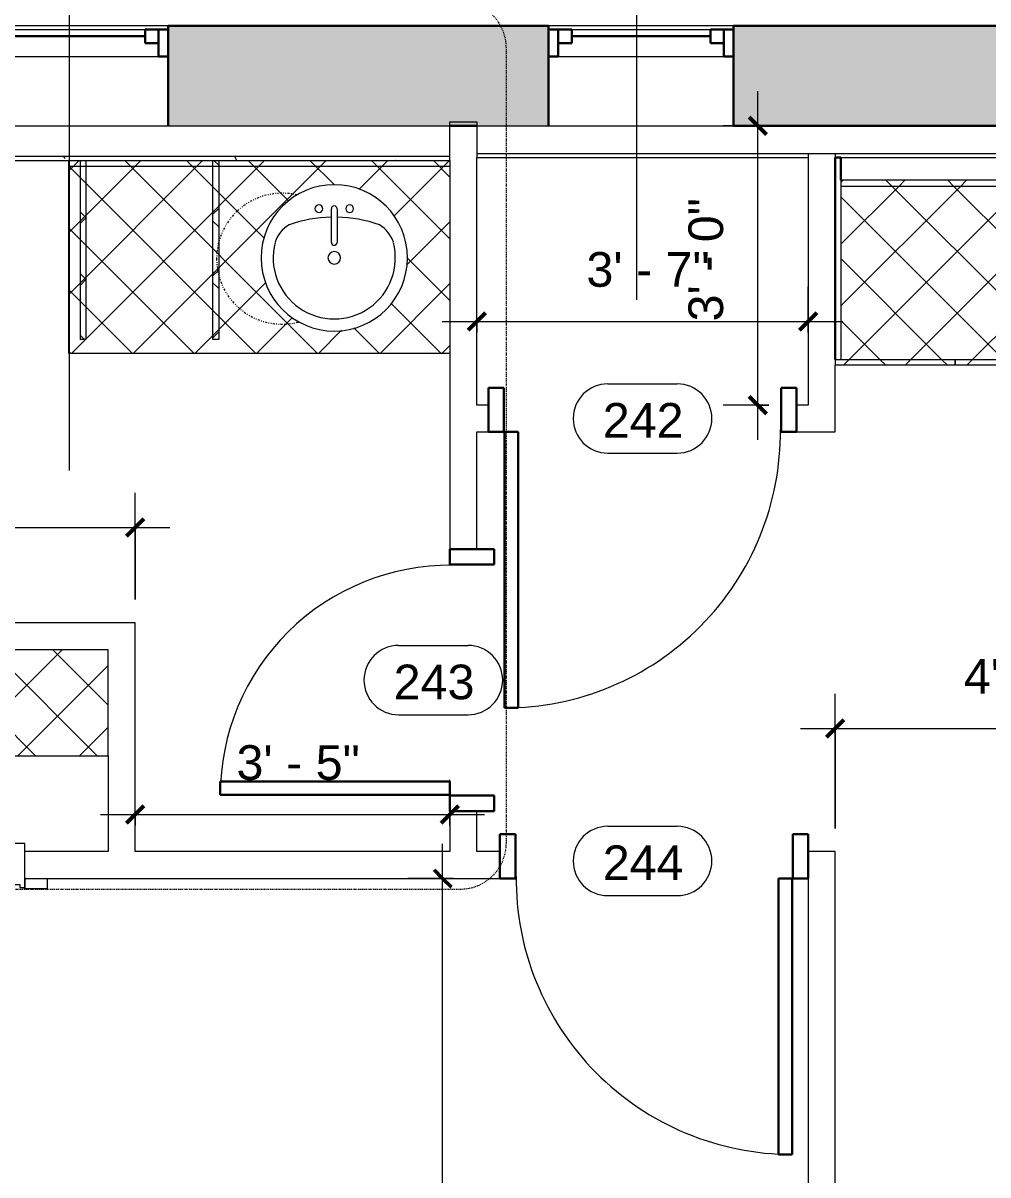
# Model space of a CAD drawing. Header units: inches. Extents: x -545 to 1083, y -2066 to -1239.
# Drawn here: x -40.2 to 85, y -1833.9 to -1684.4 of the extents above; entities that cross this region are included whole.
import ezdxf

# ---------------------------------------------------------------- set-up
doc = ezdxf.new("R2010")
doc.units = ezdxf.units.IN
doc.header["$MEASUREMENT"] = 0
doc.linetypes.add('Dash Dot 3_16_', pattern=[0.3125, 0.1875, -0.0625, 0, -0.0625])
doc.linetypes.add('Dash dot dot', pattern=[0.8125, 0.25, -0.1875, 0, -0.1875, 0, -0.1875])
for name, color, linetype, lineweight in [('A-ANNO-DIMS', 211, 'Continuous', 9), ('A-ANNO-DIMS-48', 211, 'Continuous', 9), ('A-ANNO-SYMB', 150, 'Continuous', 9), ('A-AREA-IDEN', 2, 'Continuous', 9), ('A-DETL-GENF', 92, 'Continuous', 9), ('A-DOOR', 31, 'Continuous', 18), ('A-DOOR-FRAM', 31, 'Continuous', 30), ('A-DOOR-GLAZ', 31, 'Continuous', 9), ('A-DOOR-IDEN', 31, 'Continuous', 9), ('A-DOOR-OPNG', 31, 'Continuous', 30), ('A-GLAZ', 151, 'Continuous', 18), ('A-WALL', 113, 'Continuous', 18), ('A-WALL-PATT', 111, 'Continuous', 18), ('I-WALL', 2, 'Continuous', 18), ('P-SANR-FIXT', 6, 'Continuous', 9), ('Q-CASE', 31, 'Continuous', 9)]:
    doc.layers.add(name, color=color, linetype=linetype, lineweight=lineweight)
doc.styles.add('Swis721 Lt BT', font='swissl.ttf', dxfattribs={"height": 4.5})
doc.dimstyles.new('OTJ_-_3_32__Linear__1_2__Tolerance', dxfattribs={"dimscale": 12, "dimtxt": 4.748918, "dimasz": 0.1875, "dimexe": 0.375, "dimexo": 0.25, "dimgap": 0.25, "dimtad": 1, "dimdec": 1, "dimrnd": 0.5, "dimzin": 3, "dimdsep": 46, "dimlunit": 4, "dimtxsty": 'Swis721 Lt BT', "dimblk1": 'OBLIQUE', "dimblk2": 'OBLIQUE', "dimsah": 1, "dimcen": 0.09, "dimdle": 0.375, "dimazin": 0, "dimtfac": 1, "dimtdec": 4, "dimtix": 1, "dimtmove": 0, "dimatfit": 3, "dimfxl": 1, "dimtvp": 1, "dimfrac": 2, "dimtolj": 1, "dimtzin": 0, "dimarcsym": 2})
pattern_1 = [(225, (-12.032, -1699.857), (4.006467, -4.006467), []), (315, (-12.032, -1699.857), (4.006467, 4.006467), [])]
pattern_2 = [(45, (-63.2, 1699.482), (-4.006467, 4.006467), []), (135, (-63.2, 1699.482), (-4.006467, -4.006467), [])]
pattern_3 = [(0, (0, 0), (15.36, 3.84), [0.634, -10.886, 0.634, -10.886, -61.44]), (0, (0, 0), (15.36, 3.84), [-23.04, 0.634, -22.406, 0.634, -10.886, -26.88]), (0, (0, 0), (15.36, 3.84), [-57.6, 0.634, -7.046, 0.634, -18.566]), (120, (5.76, 1.92), (-11.0055376, 11.38215), [0.634, -10.886, 0.634, -10.886, -61.44]), (120, (5.76, 1.92), (-11.0055376, 11.38215), [-23.04, 0.634, -22.406, 0.634, -10.886, -26.88]), (120, (5.76, 1.92), (-11.0055376, 11.38215), [-57.6, 0.634, -7.046, 0.634, -18.566]), (240, (7.68, 9.6), (-4.3544624, -15.22215), [0.634, -10.886, 0.634, -10.886, -61.44]), (240, (7.68, 9.6), (-4.3544624, -15.22215), [-23.04, 0.634, -22.406, 0.634, -10.886, -26.88]), (240, (7.68, 9.6), (-4.3544624, -15.22215), [-57.6, 0.634, -7.046, 0.634, -18.566])]

# ---------------------------------------------------------------- blocks, each defined once
blk = doc.blocks.new('Window-Double-Hung - 24_ x 44_-5077948-2ND FLOOR - CONSTRUCTION')
at = {"layer": 'A-GLAZ', "color": 8, "lineweight": 30}
for p, q in [((-12, 6.5), (-12, -6.5)), ((-12, 6), (-9, 6)), ((-10.75, 6), (-10.75, 2.5)), ((-9, 6), (-9, 4.25)), ((9, 6), (12, 6)), ((9, 6), (9, 4.25)), ((10.75, 6), (10.75, 2.5)), ((12, -6.5), (12, 6.5)), ((-9, 5.125), (9, 5.125)), ((-10.75, 4.25), (-9, 4.25)), ((10.75, 4.25), (9, 4.25)), ((-12, 2.5), (-10.75, 2.5)), ((10.75, 2.5), (12, 2.5))]:
    blk.add_line(p, q, dxfattribs=at)
at = {"layer": 'A-GLAZ'}
for p, q in [((12, 6.5), (-12, 6.5)), ((-12, -6.5), (12, -6.5))]:
    blk.add_line(p, q, dxfattribs=at)
at = {"layer": 'A-GLAZ', "lineweight": 9}
for p, q in [((-9, 6), (9, 6)), ((-10.75, 2.5), (10.75, 2.5))]:
    blk.add_line(p, q, dxfattribs=at)
blk = doc.blocks.new('Window-Double-Hung - 24_ x 44_-5956437-2ND FLOOR - CONSTRUCTION')
at = {"layer": 'A-GLAZ', "color": 8, "lineweight": 30}
for p, q in [((-12, 6.5), (-12, -6.5)), ((-12, 6), (-9, 6)), ((-10.75, 6), (-10.75, 2.5)), ((-9, 6), (-9, 4.25)), ((9, 6), (12, 6)), ((9, 6), (9, 4.25)), ((10.75, 6), (10.75, 2.5)), ((12, -6.5), (12, 6.5)), ((-9, 5.125), (9, 5.125)), ((-10.75, 4.25), (-9, 4.25)), ((10.75, 4.25), (9, 4.25)), ((-12, 2.5), (-10.75, 2.5)), ((10.75, 2.5), (12, 2.5))]:
    blk.add_line(p, q, dxfattribs=at)
at = {"layer": 'A-GLAZ'}
for p, q in [((12, 6.5), (-12, 6.5)), ((-12, -6.5), (12, -6.5))]:
    blk.add_line(p, q, dxfattribs=at)
at = {"layer": 'A-GLAZ', "lineweight": 9}
for p, q in [((-9, 6), (9, 6)), ((-10.75, 2.5), (10.75, 2.5))]:
    blk.add_line(p, q, dxfattribs=at)
blk = doc.blocks.new('Single Flush - D1 3_ X 8_  - NOT FR-6102448-2ND FLOOR - CONSTRUCTION')
at = {"layer": 'A-DOOR', "lineweight": 30}
for p, q in [((16.15625, 37.5625), (16.15625, 1.75)), ((17.90625, 37.5625), (16.15625, 37.5625)), ((17.90625, 1.75), (17.90625, 37.5625)), ((16.15625, 1.75), (17.90625, 1.75))]:
    blk.add_line(p, q, dxfattribs=at)
at = {"layer": 'A-DOOR', "lineweight": 9}
blk.add_arc((17.90625, 1.75), 35.8125, 90, 180.5, dxfattribs=at)
at = {"layer": 'A-DOOR-FRAM'}
for p, q in [((-20, -4), (-20, 1.75)), ((-20, 1.75), (-18, 1.75)), ((-18, -4), (-18, 1.75)), ((18.000004, -4), (18.000004, 1.75)), ((18.000004, 1.75), (20.000004, 1.75)), ((20.000004, -4), (20.000004, 1.75)), ((-20, -4), (-18, -4)), ((18.000004, -4), (20.000004, -4))]:
    blk.add_line(p, q, dxfattribs=at)
blk = doc.blocks.new('Single Flush - D1 3_ X 8_  - NOT FR-6102174-2ND FLOOR - CONSTRUCTION')
at = {"layer": 'A-DOOR', "lineweight": 30}
for p, q in [((16.15625, -1.75), (17.90625, -1.75)), ((16.15625, -37.5625), (16.15625, -1.75)), ((17.90625, -1.75), (17.90625, -37.5625)), ((17.90625, -37.5625), (16.15625, -37.5625))]:
    blk.add_line(p, q, dxfattribs=at)
at = {"layer": 'A-DOOR', "lineweight": 9}
blk.add_arc((17.90625, -1.75), 35.8125, 179.5, 270, dxfattribs=at)
at = {"layer": 'A-DOOR-FRAM'}
for p, q in [((-20, 4), (-20, -1.75)), ((-20, 4), (-18, 4)), ((-18, 4), (-18, -1.75)), ((18.000004, 4), (18.000004, -1.75)), ((18.000004, 4), (20.000004, 4)), ((20.000004, 4), (20.000004, -1.75)), ((-20, -1.75), (-18, -1.75)), ((18.000004, -1.75), (20.000004, -1.75))]:
    blk.add_line(p, q, dxfattribs=at)
blk = doc.blocks.new('Vanity Counter Top w Round Sink Hole - 24_ Depth-5955505-2ND FLOOR - CONSTRUCTION')
at = {"layer": 'Q-CASE'}
h = blk.add_hatch(dxfattribs=at)
h.set_pattern_fill('FP_9', color=256, style=0, pattern_type=2)
h.set_pattern_definition([(45, (-17.947, 1702.219), (-4.006467, 4.006467), []), (135, (-17.947, 1702.219), (-4.006467, -4.006467), [])])
h.paths.add_polyline_path([(-52.26, -25), (-2.75, -25), (-2.75, 0), (-52.26, 0), (-52.26, -15.51)], flags=0)
h.paths.add_polyline_path([(-17.76, -22.13), (-19.88, -21.9), (-21.88, -21.19), (-23.69, -20.06), (-25.19, -18.56), (-26.32, -16.76), (-27.02, -14.75), (-27.26, -12.63), (-27.02, -10.52), (-26.32, -8.51), (-25.19, -6.71), (-23.69, -5.21), (-21.88, -4.07), (-19.88, -3.37), (-17.76, -3.13), (-15.65, -3.37), (-13.64, -4.07), (-11.84, -5.21), (-10.33, -6.71), (-9.2, -8.51), (-8.5, -10.52), (-8.26, -12.63), (-8.5, -14.75), (-9.2, -16.76), (-10.33, -18.56), (-11.84, -20.06), (-13.64, -21.19), (-15.65, -21.9)], flags=0)
for p, q in [((-52.26, 0), (-52.26, -25)), ((-52.26, -0.75), (-2.75, -0.75)), ((-52.26, -25), (-2.75, -25))]:
    blk.add_line(p, q, dxfattribs=at)
at = {"layer": 'Q-CASE', "linetype": 'Dash dot dot'}
for start, end in [(76.6502, 180), (180, 285.3425)]:
    blk.add_arc((-24.53, -12.75), 8.5, start, end, dxfattribs=at)
blk = doc.blocks.new('Sink Vanity-Round - 19_ x 19_-5200875-2ND FLOOR - CONSTRUCTION')
at = {"layer": 'P-SANR-FIXT'}
for p, q in [((3.43, 9.73), (3.43, 5.36)), ((4.18, 9.73), (4.18, 5.36))]:
    blk.add_line(p, q, dxfattribs=at)
for centre, radius, start, end in [((3.81, 3.35), 9.5, 90, 270), ((3.81, 3.35), 9.5, 270, 90), ((1.81, 9.73), 0.5, 360, 180), ((1.81, 9.73), 0.5, 180, 360), ((3.81, 9.73), 0.375, 360, 180), ((5.81, 9.73), 0.5, 360, 180), ((5.81, 9.73), 0.5, 180, 360), ((0.05, 4.11), 4.12, 120.7927, 162.1904), ((3.81, -9.17), 17.81, 91.2067, 109.2086), ((3.81, -9.17), 17.81, 70.7914, 88.7933), ((7.56, 4.11), 4.12, 17.8096, 59.2073), ((3.81, 3.35), 7.93, 165.3071, 14.6929), ((3.81, 5.36), 0.375, 180, 360), ((3.81, 3.35), 0.813, 360, 180), ((3.81, 3.35), 0.813, 180, 360)]:
    blk.add_arc(centre, radius, start, end, dxfattribs=at)
blk = doc.blocks.new('Single Flush - D1 2_6_ X 8_ - NOT FR-6102321-2ND FLOOR - CONSTRUCTION')
at = {"layer": 'A-DOOR', "lineweight": 30}
for p, q in [((13.15625, -1.75), (14.90625, -1.75)), ((13.15625, -31.5625), (13.15625, -1.75)), ((14.90625, -1.75), (14.90625, -31.5625)), ((14.90625, -31.5625), (13.15625, -31.5625))]:
    blk.add_line(p, q, dxfattribs=at)
at = {"layer": 'A-DOOR', "lineweight": 9}
blk.add_arc((14.90625, -1.75), 29.8125, 179.5, 270, dxfattribs=at)
at = {"layer": 'A-DOOR-FRAM'}
for p, q in [((-17, 4), (-17, -1.75)), ((-17, 4), (-15, 4)), ((-15, 4), (-15, -1.75)), ((15.000004, 4), (15.000004, -1.75)), ((15.000004, 4), (17.000004, 4)), ((17.000004, 4), (17.000004, -1.75)), ((-17, -1.75), (-15, -1.75)), ((15.000004, -1.75), (17.000004, -1.75))]:
    blk.add_line(p, q, dxfattribs=at)
blk = doc.blocks.new('Door-Sliding-JELD-WEN-2_Panel-Stationary_Active-Wide_Stile-EpicVue - Not A Type - Load Type Catalog 4_6_-5760578-2ND FLOOR - CONSTRUCTION')
at = {"layer": 'A-DETL-GENF'}
for p, q in [((-26.86, 3.06), (-29.91, 3.06)), ((-29.91, 3.06), (-29.91, 1.8)), ((-26.86, 2.98), (-26.86, 3.06)), ((26.86, 3.06), (26.86, 2.98)), ((29.91, 3.06), (26.86, 3.06)), ((29.91, 1.8), (29.91, 3.06)), ((-29.91, 1.8), (-27, 1.8)), ((-27, 1.8), (-27, 2.98)), ((-27, 2.98), (-26.86, 2.98)), ((-26.34, 2.94), (-27, 2.94)), ((-27, 2.94), (-27, -2.8)), ((-26.34, 2.55), (-26.34, 2.94)), ((-25.34, 2.55), (-26.34, 2.55)), ((-25.34, 2.06), (-25.34, 2.55)), ((-25.11, -0.54), (-25.34, 2.06)), ((2.32, 1.74), (-2.37, 1.74)), ((-2.37, 1.74), (-2.37, -0.1)), ((2.32, 1.23), (2.32, 1.74)), ((21.2, 1.74), (21.2, 1.23)), ((25.33, 1.74), (21.2, 1.74)), ((26.34, 2.55), (25.33, 2.55)), ((25.33, 2.55), (25.33, 1.74)), ((27, 2.95), (26.34, 2.95)), ((26.34, 2.95), (26.34, 2.55)), ((26.86, 2.98), (27, 2.98)), ((27, 2.98), (27, 1.8)), ((27, -2.8), (27, 2.95)), ((27, 1.8), (29.91, 1.8)), ((1.78, 0.48), (1.78, 1.23)), ((1.78, 1.23), (2.32, 1.23)), ((2.31, 0.48), (1.78, 0.48)), ((2.31, -0.05), (2.31, 0.48)), ((21.2, 1.23), (21.75, 1.23)), ((21.75, 0.48), (21.21, 0.48)), ((21.21, 0.48), (21.21, -0.05)), ((21.75, 1.23), (21.75, 0.48)), ((-21.21, -0.54), (-25.11, -0.54)), ((-21.75, -1.8), (-21.75, -1.05)), ((-21.75, -1.05), (-21.21, -1.05)), ((-21.21, -1.05), (-21.21, -0.54)), ((-2.37, -0.1), (-2.32, -0.1)), ((-2.32, -0.05), (-2.32, -0.1)), ((-0.28, -0.05), (-2.32, -0.05)), ((-2.32, -0.1), (-2.32, -1.05)), ((-0.28, -0.54), (-2.32, -0.54)), ((-2.32, -1.05), (-1.78, -1.05)), ((-1.78, -1.05), (-1.78, -1.8)), ((-0.28, -0.54), (-0.28, -0.05)), ((-0.28, -0.05), (2.31, -0.05)), ((2.31, -0.54), (-0.28, -0.54)), ((2.31, -2.33), (2.31, -0.54)), ((21.21, -0.05), (25.25, -0.05)), ((25.25, -0.05), (25.25, -2.8)), ((-27, -2.8), (-25.25, -2.8)), ((-25.25, -2.8), (-25.25, -2.33)), ((-25.25, -2.33), (-21.22, -2.33)), ((-21.22, -1.8), (-21.75, -1.8)), ((-21.22, -2.33), (-21.22, -1.8)), ((-1.78, -1.8), (-2.31, -1.8)), ((-2.31, -1.8), (-2.31, -2.33)), ((-2.31, -2.33), (2.31, -2.33)), ((25.25, -2.8), (27, -2.8))]:
    blk.add_line(p, q, dxfattribs=at)
at = {"layer": 'A-DOOR-GLAZ'}
for p, q in [((1.78, 1.23), (21.75, 1.23)), ((1.78, 0.48), (21.75, 0.48)), ((-21.75, -1.05), (-1.78, -1.05)), ((-21.75, -1.8), (-1.78, -1.8))]:
    blk.add_line(p, q, dxfattribs=at)
at = {"layer": 'A-DOOR-OPNG'}
for p, q in [((-8.6, -2.99), (-5.77, -5.81)), ((-5.77, -5.81), (-17.77, -5.81)), ((-8.6, -8.64), (-5.77, -5.81))]:
    blk.add_line(p, q, dxfattribs=at)
blk = doc.blocks.new('CW Shelves _ Rails - Shelve Rail-5765964-2ND FLOOR - CONSTRUCTION')
at = {"layer": 'Q-CASE'}
h = blk.add_hatch(dxfattribs=at)
h.set_pattern_fill('FP_15', color=256, style=0, pattern_type=2)
h.set_pattern_definition([(45, (104.501, 1763.357), (-4.006467, 4.006467), []), (135, (104.501, 1763.357), (-4.006467, -4.006467), [])])
h.paths.add_polyline_path([(75.35, -16.14), (75.35, -2.36), (2, -2.36), (2, -16.14), (74.46, -16.14)], flags=0)
for p, q in [((75.35, -2.36), (2, -2.36)), ((2, -2.36), (2, -16.14)), ((75.35, -16.14), (75.35, -2.36)), ((2, -16.14), (75.35, -16.14))]:
    blk.add_line(p, q, dxfattribs=at)
blk = doc.blocks.new('CW Drawers - UB 36_h x 24_d - 3 Drawers Top Specified-5924293-2ND FLOOR - CONSTRUCTION')
at = {"layer": 'Q-CASE'}
h = blk.add_hatch(dxfattribs=at)
h.set_pattern_fill('FP_23', color=256, style=0, pattern_type=2)
h.set_pattern_definition(pattern_1)
h.paths.add_polyline_path([(3.53, 25.61), (2.78, 25.61), (2.78, 2.36), (3.53, 2.36), (3.53, 17.87)], flags=0)
h = blk.add_hatch(dxfattribs=at)
h.set_pattern_fill('FP_23', color=256, style=0, pattern_type=2)
h.set_pattern_definition(pattern_1)
h.paths.add_polyline_path([(20.03, 25.61), (20.03, 2.36), (20.78, 2.36), (20.78, 25.61)], flags=0)
for p, q in [((2.78, 25.61), (3.53, 25.61)), ((2.78, 2.36), (2.78, 25.61)), ((3.53, 25.61), (3.53, 2.36)), ((20.03, 25.61), (20.78, 25.61)), ((20.03, 2.36), (20.03, 25.61)), ((20.78, 2.36), (20.78, 25.61))]:
    blk.add_line(p, q, dxfattribs=at)
blk = doc.blocks.new('CW Cupbd1 - Fridge 80_h x 24_d - 2 Doors-5985499-2ND FLOOR - CONSTRUCTION')
at = {"layer": 'Q-CASE'}
h = blk.add_hatch(dxfattribs=at)
h.set_pattern_fill('FP_35', color=256, style=0, pattern_type=2)
h.set_pattern_definition(pattern_2)
h.paths.add_polyline_path([(32.39, -6.06), (32.39, -5.31), (2.75, -5.31), (2.75, -6.06), (30.82, -6.06)], flags=0)
h = blk.add_hatch(dxfattribs=at)
h.set_pattern_fill('FP_35', color=256, style=0, pattern_type=2)
h.set_pattern_definition(pattern_2)
h.paths.add_polyline_path([(32.39, -28.56), (32.39, -6.06), (2.75, -6.06), (2.75, -28.56), (30.82, -28.56)], flags=0)
h = blk.add_hatch(dxfattribs=at)
h.set_pattern_fill('FP_35', color=256, style=0, pattern_type=2)
h.set_pattern_definition(pattern_2)
h.paths.add_polyline_path([(17.57, -29.31), (17.57, -28.56), (2, -28.56), (2, -29.31)], flags=0)
h = blk.add_hatch(dxfattribs=at)
h.set_pattern_fill('FP_35', color=256, style=0, pattern_type=2)
h.set_pattern_definition(pattern_2)
h.paths.add_polyline_path([(33.14, -29.31), (33.14, -28.56), (17.57, -28.56), (17.57, -29.31), (30.82, -29.31)], flags=0)
at = {"layer": 'Q-CASE', "lineweight": 30}
for p, q in [((2.75, -2.36), (2, -2.36)), ((2, -2.36), (2, -28.56)), ((2.75, -5.31), (2.75, -2.36)), ((33.14, -2.36), (32.39, -2.36)), ((32.39, -2.36), (32.39, -5.31)), ((33.14, -28.56), (33.14, -2.36))]:
    blk.add_line(p, q, dxfattribs=at)
at = {"layer": 'Q-CASE'}
for p, q in [((32.39, -5.31), (2.75, -5.31)), ((2.75, -5.31), (2.75, -6.06)), ((32.39, -6.06), (32.39, -5.31)), ((2.75, -6.06), (2.75, -28.56)), ((2.75, -6.06), (32.39, -6.06)), ((32.39, -28.56), (32.39, -6.06)), ((2, -28.56), (17.57, -28.56)), ((2, -28.56), (2, -29.31)), ((17.57, -29.31), (2, -29.31)), ((17.57, -29.31), (17.57, -28.56)), ((17.57, -28.56), (33.14, -28.56)), ((17.57, -28.56), (17.57, -29.31)), ((33.14, -29.31), (17.57, -29.31)), ((33.14, -29.31), (33.14, -28.56))]:
    blk.add_line(p, q, dxfattribs=at)
blk = doc.blocks.new('DIMBLOCK1-2ND FLOOR - CONSTRUCTION')
at = {"layer": 'A-ANNO-DIMS-48'}
for p, q in [((14.26, -1912.02), (14.26, -1790.92)), ((15.67, -1795.42), (9.76, -1795.42)), ((14.26, -1795.42), (15.67, -1795.42)), ((15.67, -1907.52), (9.76, -1907.52)), ((14.26, -1907.52), (15.67, -1907.52))]:
    blk.add_line(p, q, dxfattribs=at)
at = {"layer": 'A-ANNO-DIMS-48', "lineweight": 50}
for p, q in [((14.26, -1795.42), (13.14, -1794.3)), ((14.26, -1795.42), (15.39, -1796.55)), ((14.26, -1907.52), (13.14, -1906.4)), ((14.26, -1907.52), (15.39, -1908.65))]:
    blk.add_line(p, q, dxfattribs=at)
at = {"layer": 'A-ANNO-DIMS-48', "color": 0, "insert": (5.25, -1858.75), "char_height": 4.5, "width": 17.4579, "attachment_point": 1, "rotation": 90, "line_spacing_factor": 1.005062, "style": 'Swis721 Lt BT'}
blk.add_mtext('9\' - 4"', dxfattribs=at)
blk = doc.blocks.new('_Oblique')
at = {"color": 0, "linetype": 'ByBlock', "lineweight": -2}
blk.add_line((-0.5, -0.5), (0.5, 0.5), dxfattribs=at)
blk = doc.blocks.new('DIMBLOCK2-2ND FLOOR - CONSTRUCTION')
at = {"layer": 'A-ANNO-DIMS-48'}
for p, q in [((-102.51, -1751.29), (-102.51, -1745.38)), ((-25.65, -1759.22), (-25.65, -1745.38)), ((-107.01, -1749.88), (-21.15, -1749.88)), ((-102.51, -1749.88), (-102.51, -1751.29)), ((-25.65, -1749.88), (-25.65, -1759.22))]:
    blk.add_line(p, q, dxfattribs=at)
at = {"layer": 'A-ANNO-DIMS-48', "lineweight": 50}
for p, q in [((-102.51, -1749.88), (-101.38, -1748.75)), ((-25.65, -1749.88), (-24.53, -1748.75)), ((-102.51, -1749.88), (-103.63, -1751)), ((-25.65, -1749.88), (-26.78, -1751))]:
    blk.add_line(p, q, dxfattribs=at)
at = {"layer": 'A-ANNO-DIMS-48', "color": 0, "insert": (-71.35, -1740.87), "char_height": 4.5, "width": 17.4579, "attachment_point": 1, "line_spacing_factor": 1.005062, "style": 'Swis721 Lt BT'}
blk.add_mtext('6\' - 5"', dxfattribs=at)
blk = doc.blocks.new('DIMBLOCK3-2ND FLOOR - CONSTRUCTION')
at = {"layer": 'A-ANNO-DIMS-48'}
for p, q in [((-25.65, -1788.53), (-25.65, -1782.62)), ((15.2, -1788.53), (15.2, -1782.62)), ((-30.15, -1787.12), (19.7, -1787.12)), ((-25.65, -1787.12), (-25.65, -1788.53)), ((15.2, -1787.12), (15.2, -1788.53))]:
    blk.add_line(p, q, dxfattribs=at)
at = {"layer": 'A-ANNO-DIMS-48', "lineweight": 50}
for p, q in [((-25.65, -1787.12), (-24.53, -1786)), ((15.2, -1787.12), (16.32, -1786)), ((-25.65, -1787.12), (-26.78, -1788.25)), ((15.2, -1787.12), (14.07, -1788.25))]:
    blk.add_line(p, q, dxfattribs=at)
at = {"layer": 'A-ANNO-DIMS-48', "color": 0, "insert": (-12.5, -1778.12), "char_height": 4.5, "width": 17.4579, "attachment_point": 1, "line_spacing_factor": 1.005062, "style": 'Swis721 Lt BT'}
blk.add_mtext('3\' - 5"', dxfattribs=at)
blk = doc.blocks.new('DIMBLOCK5-2ND FLOOR - CONSTRUCTION')
at = {"layer": 'A-ANNO-DIMS-48'}
for p, q in [((18.7, -1724.53), (18.7, -1718.62)), ((61.7, -1724.53), (61.7, -1718.62)), ((14.2, -1723.12), (66.2, -1723.12)), ((18.7, -1723.12), (18.7, -1724.53)), ((61.7, -1723.12), (61.7, -1724.53))]:
    blk.add_line(p, q, dxfattribs=at)
at = {"layer": 'A-ANNO-DIMS-48', "lineweight": 50}
for p, q in [((18.7, -1723.12), (19.82, -1721.99)), ((61.7, -1723.12), (62.82, -1721.99)), ((18.7, -1723.12), (17.57, -1724.24)), ((61.7, -1723.12), (60.57, -1724.24))]:
    blk.add_line(p, q, dxfattribs=at)
at = {"layer": 'A-ANNO-DIMS-48', "color": 0, "insert": (32.92, -1714.11), "char_height": 4.5, "width": 17.4579, "attachment_point": 1, "line_spacing_factor": 1.005062, "style": 'Swis721 Lt BT'}
blk.add_mtext('3\' - 7"', dxfattribs=at)
blk = doc.blocks.new('Door Tag - Door Tag-41184-2ND FLOOR - CONSTRUCTION')
at = {"layer": 'A-DOOR-IDEN'}
for p, q in [((-0.09375, 0.09375), (0.09375, 0.09375)), ((-0.09375, -0.09375), (0.09375, -0.09375))]:
    blk.add_line(p, q, dxfattribs=at)
for centre, start, end in [((-0.09375, 0), 90, 270), ((0.09375, 0), 270, 90)]:
    blk.add_arc(centre, 0.09375, start, end, dxfattribs=at)
blk = doc.blocks.new('DIMBLOCK33-2ND FLOOR - CONSTRUCTION')
at = {"layer": 'A-ANNO-DIMS-48'}
for p, q in [((65.2, -1788.92), (65.2, -1771.46)), ((113.16, -1777.37), (113.16, -1771.46)), ((60.7, -1775.96), (117.66, -1775.96)), ((65.2, -1775.96), (65.2, -1788.92)), ((113.16, -1775.96), (113.16, -1777.37))]:
    blk.add_line(p, q, dxfattribs=at)
at = {"layer": 'A-ANNO-DIMS-48', "lineweight": 50}
for p, q in [((65.2, -1775.96), (66.32, -1774.83)), ((113.16, -1775.96), (114.28, -1774.83)), ((65.2, -1775.96), (64.07, -1777.08)), ((113.16, -1775.96), (112.03, -1777.08))]:
    blk.add_line(p, q, dxfattribs=at)
at = {"layer": 'A-ANNO-DIMS-48', "color": 0, "insert": (81.9, -1766.95), "char_height": 4.5, "width": 17.4579, "attachment_point": 1, "line_spacing_factor": 1.005062, "style": 'Swis721 Lt BT'}
blk.add_mtext('4\' - 0"', dxfattribs=at)
blk = doc.blocks.new('DIMBLOCK38-2ND FLOOR - CONSTRUCTION')
at = {"layer": 'A-ANNO-DIMS-48'}
for p, q in [((55.17, -1738.46), (55.17, -1693.22)), ((56.58, -1697.72), (50.67, -1697.72)), ((55.17, -1697.72), (56.58, -1697.72)), ((56.58, -1733.96), (50.67, -1733.96)), ((55.17, -1733.96), (56.58, -1733.96))]:
    blk.add_line(p, q, dxfattribs=at)
at = {"layer": 'A-ANNO-DIMS-48', "lineweight": 50}
for p, q in [((55.17, -1697.72), (54.05, -1696.59)), ((55.17, -1697.72), (56.3, -1698.84)), ((55.17, -1733.96), (54.05, -1732.84)), ((55.17, -1733.96), (56.3, -1735.09))]:
    blk.add_line(p, q, dxfattribs=at)
at = {"layer": 'A-ANNO-DIMS-48', "color": 0, "insert": (46.16, -1723.11), "char_height": 4.5, "width": 17.4579, "attachment_point": 1, "rotation": 90, "line_spacing_factor": 1.005062, "style": 'Swis721 Lt BT'}
blk.add_mtext('3\' - 0"', dxfattribs=at)

msp = doc.modelspace()

# ---------------------------------------------------------------- hatches: boundary and pattern name
at = {"layer": 'A-WALL-PATT', "lineweight": 9}
h = msp.add_hatch(color=7, dxfattribs=at)
h.paths.add_polyline_path([(357.94, -1697.72), (357.94, -1684.72), (202.95, -1684.72), (202.95, -1697.72), (269.25, -1697.72)], flags=0)
h.paths.add_polyline_path([(126.01, -1697.72), (178.95, -1697.72), (178.95, -1684.72), (126.01, -1684.72), (126.01, -1696.25)], flags=0)
h.paths.add_polyline_path([(102.01, -1697.72), (102.01, -1684.72), (52.01, -1684.72), (52.01, -1697.72), (94.02, -1697.72)], flags=0)
h.paths.add_polyline_path([(15.2, -1697.72), (28.01, -1697.72), (28.01, -1684.72), (-21.36, -1684.72), (-21.36, -1697.72), (11.31, -1697.72)], flags=0)
h.paths.add_polyline_path([(-45.36, -1697.72), (-45.36, -1684.72), (-186.36, -1684.72), (-186.36, -1697.72), (-71.39, -1697.72)], flags=0)
h = msp.add_hatch(dxfattribs=at)
h.set_pattern_fill('FP_1', color=256, style=0, pattern_type=2)
h.set_pattern_definition(pattern_3)
h.paths.add_polyline_path([(218.18, -1701.84), (218.18, -1701.34), (65.2, -1701.34), (65.2, -1701.84), (204.28, -1701.84)], flags=0)
h.paths.add_polyline_path([(61.7, -1701.84), (61.7, -1701.34), (18.7, -1701.34), (18.7, -1701.84), (38.88, -1701.84)], flags=0)
h = msp.add_hatch(dxfattribs=at)
h.set_pattern_fill('FP_1', color=256, style=0, pattern_type=2)
h.set_pattern_definition(pattern_3)
h.paths.add_polyline_path([(15.2, -1702.22), (15.2, -1701.72), (-102.51, -1701.72), (-102.51, -1702.22), (11.31, -1702.22)], flags=0)

# ---------------------------------------------------------------- linework, layer by layer
at = {"layer": 'A-ANNO-SYMB', "linetype": 'Dash Dot 3_16_'}
for p, q in [((22.53, -1790.81), (22.53, -1687.62)), ((-106.9, -1796.81), (16.53, -1796.81))]:
    msp.add_line(p, q, dxfattribs=at)
for centre, start, end in [((16.53, -1687.62), 0, 90), ((16.53, -1790.81), 270, 0)]:
    msp.add_arc(centre, 6, start, end, dxfattribs=at)
at = {"layer": 'A-AREA-IDEN'}
for p, q in [((39.46, -1720.32), (39.46, -1676.23)), ((-34.16, -1742.47), (-34.16, -1680.44))]:
    msp.add_line(p, q, dxfattribs=at)
at = {"layer": 'A-WALL', "color": 8, "lineweight": 30}
for p, q in [((28.01, -1684.72), (-21.36, -1684.72)), ((102.01, -1684.72), (52.01, -1684.72)), ((15.2, -1697.72), (18.7, -1697.72)), ((52.01, -1697.72), (102.01, -1697.72))]:
    msp.add_line(p, q, dxfattribs=at)
at = {"layer": 'A-WALL', "color": 55}
for p, q in [((-21.36, -1697.72), (15.2, -1697.72)), ((18.7, -1697.72), (28.01, -1697.72))]:
    msp.add_line(p, q, dxfattribs=at)
at = {"layer": 'A-WALL'}
for p, q in [((15.2, -1702.22), (15.2, -1697.22)), ((18.7, -1697.22), (18.7, -1701.84)), ((218.18, -1701.34), (18.7, -1701.34)), ((61.7, -1701.34), (61.7, -1701.84)), ((65.2, -1701.34), (65.2, -1701.84)), ((15.2, -1701.72), (-103.13, -1701.72))]:
    msp.add_line(p, q, dxfattribs=at)
at = {"layer": 'I-WALL', "lineweight": 9}
msp.add_line((15.2, -1697.22), (18.7, -1697.22), dxfattribs=at)
at = {"layer": 'I-WALL'}
for p, q in [((-102.51, -1702.22), (15.2, -1702.22)), ((15.2, -1702.22), (15.2, -1752.67)), ((18.7, -1733.96), (18.7, -1701.84)), ((18.7, -1701.84), (61.7, -1701.84)), ((61.7, -1701.84), (61.7, -1733.96)), ((65.2, -1728.05), (65.2, -1701.84)), ((65.2, -1701.84), (218.18, -1701.84)), ((65.2, -1737.46), (65.2, -1728.8)), ((20.2, -1733.96), (18.7, -1733.96)), ((20.2, -1737.46), (20.2, -1733.96)), ((61.7, -1733.96), (60.2, -1733.96)), ((60.2, -1733.96), (60.2, -1737.46)), ((18.7, -1752.67), (18.7, -1737.46)), ((18.7, -1737.46), (20.2, -1737.46)), ((60.2, -1737.46), (65.2, -1737.46)), ((15.2, -1752.67), (18.7, -1752.67)), ((-25.65, -1762.22), (-102.51, -1762.22)), ((-25.65, -1791.92), (-25.65, -1762.22)), ((-29.15, -1779.5), (-29.15, -1791.92)), ((15.2, -1786.67), (15.2, -1791.92)), ((18.7, -1786.67), (15.2, -1786.67)), ((18.7, -1791.92), (18.7, -1786.67)), ((-29.15, -1791.92), (-39.95, -1791.92)), ((15.2, -1791.92), (-25.65, -1791.92)), ((21.7, -1791.92), (18.7, -1791.92)), ((21.7, -1795.42), (21.7, -1791.92)), ((65.2, -1791.92), (61.7, -1791.92)), ((61.7, -1791.92), (61.7, -1907.52)), ((65.2, -1907.52), (65.2, -1791.92)), ((-39.95, -1795.42), (21.7, -1795.42))]:
    msp.add_line(p, q, dxfattribs=at)

# ---------------------------------------------------------------- block references
at = {"layer": 'A-DOOR'}
for name, p, rotation in [('Single Flush - D1 3_ X 8_  - NOT FR-6102448-2ND FLOOR - CONSTRUCTION', (40.2, -1735.71), 180), ('Single Flush - D1 2_6_ X 8_ - NOT FR-6102321-2ND FLOOR - CONSTRUCTION', (16.95, -1769.67), 269.9999999999999), ('Door-Sliding-JELD-WEN-2_Panel-Stationary_Active-Wide_Stile-EpicVue - Not A Type - Load Type Catalog 4_6_-5760578-2ND FLOOR - CONSTRUCTION', (-66.95, -1793.67), 180)]:
    msp.add_blockref(name, p, dxfattribs=dict(at, rotation=rotation))
msp.add_blockref('Single Flush - D1 3_ X 8_  - NOT FR-6102174-2ND FLOOR - CONSTRUCTION', (41.7, -1793.67), dxfattribs=at)
at = {"layer": 'A-DOOR-IDEN', "xscale": 47.99999999999997, "yscale": 47.99999999999997, "zscale": 47.99999999999997}
for p in [(40.2, -1735.71), (13.05, -1769.67), (40.2, -1793.15)]:
    msp.add_blockref('Door Tag - Door Tag-41184-2ND FLOOR - CONSTRUCTION', p, dxfattribs=at)
at = {"layer": 'A-GLAZ'}
for name, p in [('Window-Double-Hung - 24_ x 44_-5956437-2ND FLOOR - CONSTRUCTION', (-33.36, -1691.22)), ('Window-Double-Hung - 24_ x 44_-5077948-2ND FLOOR - CONSTRUCTION', (40.01, -1691.22))]:
    msp.add_blockref(name, p, dxfattribs=at)
at = {"layer": 'P-SANR-FIXT'}
msp.add_blockref('Sink Vanity-Round - 19_ x 19_-5200875-2ND FLOOR - CONSTRUCTION', (-3.62, -1718.21), dxfattribs=at)
at = {"layer": 'Q-CASE'}
for name, p in [('Vanity Counter Top w Round Sink Hole - 24_ Depth-5955505-2ND FLOOR - CONSTRUCTION', (17.95, -1702.22)), ('CW Cupbd1 - Fridge 80_h x 24_d - 2 Doors-5985499-2ND FLOOR - CONSTRUCTION', (63.2, -1699.48)), ('CW Shelves _ Rails - Shelve Rail-5765964-2ND FLOOR - CONSTRUCTION', (-104.5, -1763.36))]:
    msp.add_blockref(name, p, dxfattribs=at)
at = {"layer": 'Q-CASE', "rotation": 180}
msp.add_blockref('CW Drawers - UB 36_h x 24_d - 3 Drawers Top Specified-5924293-2ND FLOOR - CONSTRUCTION', (-12.03, -1699.86), dxfattribs=at)

# ---------------------------------------------------------------- texts
at = {"layer": 'A-DOOR-IDEN', "char_height": 4.5, "width": 12.2715, "attachment_point": 1, "style": 'Swis721 Lt BT'}
for s, insert in [('242', (35.04, -1733.7)), ('243', (7.9, -1767.66)), ('244', (35.04, -1791.13))]:
    msp.add_mtext(s, dxfattribs=dict(at, insert=insert))

# ---------------------------------------------------------------- dimensions: what is measured, and where the dimension line sits
at = {"layer": 'A-ANNO-DIMS'}
for base, p1, p2, override, picture, middle in [((55.17, -1697.72), (53.58, -1733.96), (53.58, -1697.72), {"dimpost": '<>', "dimfxl": 36.24359}, 'DIMBLOCK38-2ND FLOOR - CONSTRUCTION', (49.86, -1715.84)), ((14.26, -1795.42), (12.67, -1907.52), (12.67, -1795.42), {"dimpost": '<>', "dimfxl": 112.099607}, 'DIMBLOCK1-2ND FLOOR - CONSTRUCTION', (8.95, -1851.47))]:
    dim = msp.add_linear_dim(base=base, p1=p1, p2=p2, angle=90, dimstyle='OTJ_-_3_32__Linear__1_2__Tolerance', override=override, dxfattribs=at)
    dim.commit()
    dim.dimension.update_dxf_attribs({"geometry": picture, "text_midpoint": middle})
for base, p1, p2, override, picture, middle in [((61.7, -1723.12), (18.7, -1721.53), (61.7, -1721.53), {"dimpost": '<>', "dimfxl": 43}, 'DIMBLOCK5-2ND FLOOR - CONSTRUCTION', (40.2, -1717.8)), ((-25.65, -1749.88), (-102.51, -1748.29), (-25.65, -1762.22), {"dimpost": '<>', "dimfxl": 78.108014}, 'DIMBLOCK2-2ND FLOOR - CONSTRUCTION', (-64.08, -1744.57)), ((113.16, -1775.96), (65.2, -1791.92), (113.16, -1774.37), {"dimpost": '<>', "dimfxl": 51.073125}, 'DIMBLOCK33-2ND FLOOR - CONSTRUCTION', (89.18, -1770.64)), ((15.1955, -1787.1229), (-25.6501, -1785.532), (15.1955, -1785.532), {"dimpost": '<>', "dimfxl": 40.84556}, 'DIMBLOCK3-2ND FLOOR - CONSTRUCTION', (-5.2273, -1781.8103))]:
    dim = msp.add_linear_dim(base=base, p1=p1, p2=p2, dimstyle='OTJ_-_3_32__Linear__1_2__Tolerance', override=override, dxfattribs=at)
    dim.commit()
    dim.dimension.update_dxf_attribs({"geometry": picture, "text_midpoint": middle})

doc.saveas('drawing.dxf')
